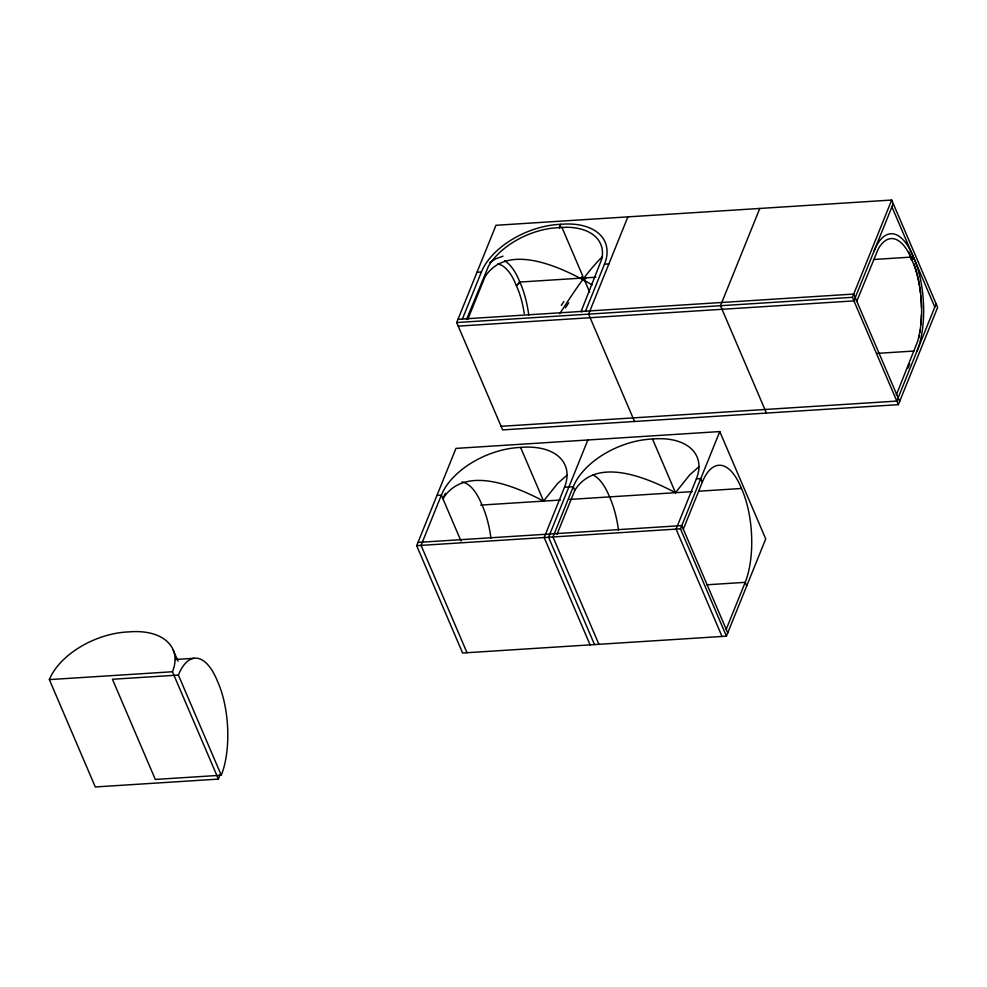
<?xml version="1.0" encoding="UTF-8"?>
<svg xmlns="http://www.w3.org/2000/svg" width="987" height="987" viewBox="0 0 987 987"><rect width="100%" height="100%" fill="white"/><g stroke="black" fill="none" stroke-linecap="round" stroke-linejoin="round"><path stroke-width="1.48" d="M466.382 319.257A7.797 5.391 22 0 0 466.789 318.752L488.466 266.293A60.491 35.914 -23.2 0 1 551.733 228.207L559.444 227.553L560.628 224.32A65.339 38.789 -23.2 0 1 604.5 264.158L608.893 263.887M856.383 300.998A7.797 5.391 22 0 0 856.778 301.22L878.134 249.205A60.491 24.959 86.4 0 1 909.372 254.251L912.099 260.309L913.37 256.965A65.339 26.957 86.4 0 0 874.248 250.636M456.685 322.552L495.98 225.283L891.705 200.04L937.65 307.389L898.355 404.658L502.63 429.9L456.685 322.552L852.41 297.309L891.705 200.04M462.385 319.023L481.385 272.017A65.339 38.789 -23.2 0 1 560.628 224.32L559.185 227.565L566.76 227.257A60.491 35.914 -23.2 0 1 601.786 259.063L581.109 311.46A7.797 5.391 22 0 0 581.911 311.88M467.739 319.504L484.975 276.841C508.071 240.828 564.589 268.809 592.126 284.91M416.662 545.663L455.957 448.394L719.782 431.566L765.727 538.914L726.42 636.183L462.607 652.999L416.662 545.663L680.475 528.835L719.782 431.566M585.501 311.176L604.5 264.158M627.892 216.869L588.585 314.137L634.53 421.486M683.325 529.168L702.312 482.162L700.782 478.572L696.39 478.855A65.339 38.789 -23.2 0 0 652.518 439.018A65.327 38.789 -23.2 0 0 573.274 486.714L564.478 487.27L544.17 537.52L590.115 644.869M587.87 439.98L548.575 537.249L594.519 644.597M556.964 534.448L574.804 490.292C596.604 455.723 647.743 478.103 675.49 492.686L689.568 475.031L698.821 466.851M759.793 208.454L720.498 305.723L766.443 413.072M696.39 478.855L676.083 529.118L722.028 636.455M893.235 203.618L853.94 300.887L458.215 326.129M726.198 629.361L745.197 582.342A65.339 26.957 86.4 0 0 741.447 488.479A65.339 26.957 86.4 0 0 702.312 482.162M908.015 368.065L909.743 363.784M936.12 303.811L896.825 401.08L501.1 426.322M896.233 394.788A7.797 5.391 22 0 1 896.603 394.257L917.602 341.428A60.491 24.959 86.4 0 0 914.604 266.49L912.013 260.087L913.37 256.965A65.339 26.957 86.4 0 1 917.12 350.829M559.678 313.706C572.719 293.904 585.427 273.374 602.428 256.682M561.319 305.415L563.811 301.566M565.403 307.919L568.709 302.812M445.445 493.29A65.339 26.957 86.4 0 0 442.892 498.706C464.692 464.137 515.843 486.517 543.578 501.1L557.667 483.445L566.908 475.265M489.737 262.542L495.758 258.804L502.988 256.176M476.98 272.289L481.385 272.017M519.174 282.097L582.059 278.087M585.131 277.89L595.864 277.211M873.483 259.507L910.298 257.151M457.993 319.307L853.718 294.064L899.663 401.413M877.246 353.371L914.061 351.027M436.97 495.4L441.362 495.129A65.327 38.789 -23.2 0 1 520.593 447.432A65.339 38.789 -23.2 0 1 564.478 487.27M480.694 505.11L560.456 500.027M569.659 499.434L692.356 491.612M698.5 491.218L741.447 488.479M417.97 542.418L681.795 525.59L727.74 632.938M706.852 584.797L745.197 582.342L746.727 585.92M175.439 659.476L193.847 658.304M49.35 679.611L172.466 671.752L218.411 779.101L95.295 786.96L49.35 679.611A65.339 38.789 -23.2 0 1 128.594 631.914A65.339 38.789 -23.2 0 1 172.466 671.752M178.388 675.059L112.444 679.266L155.317 779.446L221.273 775.239A65.339 26.957 86.4 0 0 217.522 681.375A65.339 26.957 86.4 0 0 178.388 675.059L221.273 775.239M891.927 206.863L934.812 307.056M852.41 297.309L898.355 404.658M561.837 227.146L582.996 276.582M584.205 279.407L589.646 292.115M652.518 439.018L675.49 492.686M680.475 528.835L726.42 636.183M574.804 490.292L573.274 486.714L552.967 536.965L598.912 644.314M520.605 447.432L543.578 501.1M461.015 541.036L441.362 495.129L421.067 545.379L467.011 652.728M173.181 649.927L178.018 661.228M912.013 260.087A7.797 4.466 -22.1 0 1 911.174 257.101A65.339 26.957 86.4 0 1 912.284 259.667M913.863 263.751A65.339 26.957 86.4 0 1 919.452 285.922M919.674 287.328A65.339 26.957 86.4 0 1 920.439 293.04M920.748 295.927A65.339 26.957 86.4 0 1 921.426 307.562M921.414 314.767A65.339 26.957 86.4 0 1 920.822 324.6M920.192 329.991A65.339 26.957 86.4 0 1 919.81 332.607M919.366 335.161A65.339 26.957 86.4 0 1 918.872 337.653M908.916 252.006A65.339 26.957 86.4 0 1 910.631 255.781M912.099 260.309A7.797 4.787 -24.3 0 1 911.174 257.101M461.965 481.952A65.339 26.957 86.4 0 1 482.026 505.023A65.339 26.957 86.4 0 1 490.934 538.088M593.113 474.994A65.339 26.957 86.4 0 1 609.534 496.893A65.339 26.957 86.4 0 1 618.454 529.957M584.033 279.346A7.797 5.428 36.3 0 1 582.959 279.58A7.797 1.11 -61.8 0 1 582.935 279.605A7.797 0.876 -60 0 1 582.848 279.555M582.898 279.592A7.797 0.876 -60 0 0 583.798 277.989A7.797 1.11 -61.8 0 1 582.984 279.642A7.797 5.428 36.3 0 1 582.022 276.607A7.797 5.663 36.9 0 0 582.922 279.642A7.797 5.663 36.9 0 0 584.008 279.383M559.974 227.504A7.797 3.38 87.6 0 1 559.185 227.565M560.16 227.491A7.797 3.047 85.1 0 1 559.444 227.553M528.761 315.124A65.339 26.957 86.4 0 0 519.841 282.06A65.339 26.957 86.4 0 0 504.628 260.802M524.27 313.558A60.491 24.959 86.4 0 0 518.878 291.733L516.287 285.329A7.797 4.466 -22.1 0 0 519.841 282.06A7.797 4.787 -24.3 0 1 516.386 285.551L513.647 279.494A60.491 24.959 86.4 0 0 497.707 263.961M219.879 774.733A65.339 38.789 -23.2 0 1 218.411 779.101M585.242 278.741A7.797 5.428 36.3 0 0 585.957 278.087A7.797 5.663 36.9 0 1 585.242 278.741"/></g></svg>
